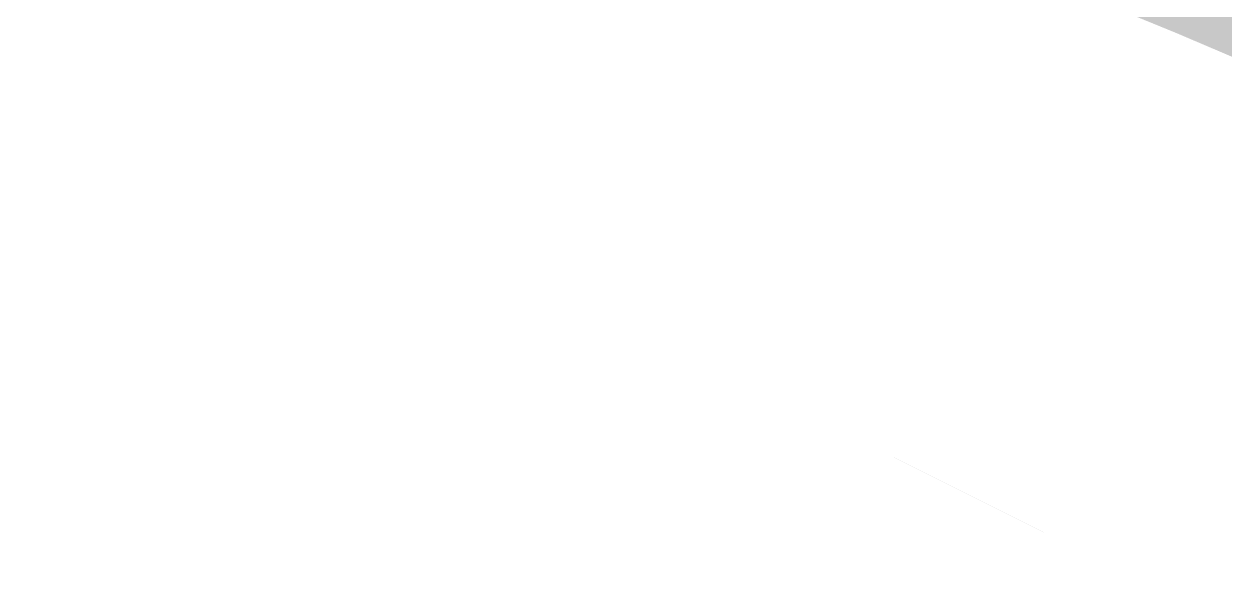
# Model space of a CAD drawing. Header units: millimetres. Extents: x 0 to 1189, y 0 to 841.
# Drawn here: x 1062.7806 to 1062.8335, y 68.16 to 68.1848 of the extents above; entities that cross this region are included whole.
import ezdxf

# ---------------------------------------------------------------- set-up
doc = ezdxf.new("R2010")
doc.units = ezdxf.units.MM

msp = doc.modelspace()

# ---------------------------------------------------------------- hatches: boundary and pattern name
at = {"true_color": 0xd6a749}
msp.add_hatch(color=7, dxfattribs=at).paths.add_polyline_path([(1064.673119, 69.105333), (1064.58577, 69.138621), (1064.486889, 69.115301), (1064.29172, 69.015384), (1063.919457, 68.835819), (1063.532007, 68.693925), (1063.13152, 68.592644), (1063.101064, 68.586716), (1063.087765, 68.584128), (1063.080223, 68.582664), (1062.825197, 68.536714), (1062.57022, 68.504343), (1062.311676, 68.48592), (1062.265559, 68.484256), (1062.24542, 68.483527), (1062.233997, 68.483108), (1062.239503, 68.467386), (1062.244936, 68.451864), (1062.250325, 68.436441), (1062.27614, 68.398185), (1062.300744, 68.377214), (1062.345226, 68.355552), (1062.488128, 68.312147), (1062.628839, 68.26429), (1062.76814, 68.210598), (1062.805657, 68.195061), (1062.822041, 68.188279), (1062.831333, 68.18444), (1063.158546, 68.045016), (1063.47363, 67.885659), (1063.775572, 67.698333), (1063.806046, 67.676619), (1063.819351, 67.66714), (1063.826893, 67.661771), (1063.84167, 67.691324), (1063.848123, 67.70423), (1063.851782, 67.711549), (1063.885336, 67.694772), (1063.918448, 67.678216), (1063.951338, 67.661771), (1063.959727, 67.686936), (1063.968005, 67.71177), (1063.976227, 67.736438), (1063.925256, 67.767708), (1063.87424, 67.7989), (1063.823185, 67.83002), (1063.800835, 67.843566), (1063.77879, 67.856936), (1063.756905, 67.870216), (1063.577937, 67.975684), (1063.396728, 68.076168), (1063.212434, 68.171995), (1063.191629, 68.182062), (1063.17109, 68.192002), (1063.150684, 68.201887), (1063.11699, 68.21877), (1063.102278, 68.226145), (1063.093937, 68.230335), (1063.044187, 68.25627), (1063.011427, 68.28553), (1062.986118, 68.334595), (1062.983147, 68.370544), (1062.987787, 68.393722), (1063.004013, 68.423996), (1063.043247, 68.448846), (1063.078382, 68.463087), (1063.139534, 68.478926), (1063.234406, 68.502763), (1063.341231, 68.53651), (1063.551571, 68.609096), (1063.690487, 68.657332), (1063.830061, 68.697841), (1063.974684, 68.722465), (1064.034167, 68.728721), (1064.088678, 68.739091), (1064.146667, 68.756215), (1064.179388, 68.772318), (1064.193674, 68.779345), (1064.201771, 68.783319), (1064.23456, 68.79917), (1064.267244, 68.815221), (1064.299784, 68.831554), (1064.299784, 68.865108), (1064.299784, 68.898219), (1064.299784, 68.93111), (1064.358172, 68.946598), (1064.41625, 68.963209), (1064.474007, 68.980888), (1064.482396, 68.997665), (1064.490674, 69.01422), (1064.498896, 69.030666), (1064.53245, 69.030666), (1064.565562, 69.030666), (1064.598452, 69.030666), (1064.598452, 69.047443), (1064.598452, 69.063998), (1064.598452, 69.080444), (1064.623618, 69.088832), (1064.648451, 69.09711)])
at = {"true_color": 0xe7be6c}
msp.add_hatch(color=7, dxfattribs=at).paths.add_polyline_path([(1062.308664, 68.458219), (1062.300276, 68.433053), (1062.291998, 68.408219), (1062.283775, 68.383552), (1062.426927, 68.336716), (1062.569171, 68.287591), (1062.71, 68.234218), (1062.750428, 68.217568), (1062.790872, 68.200973), (1062.831333, 68.18444), (1063.008153, 68.117471), (1063.180924, 68.034883), (1063.497736, 67.865885), (1063.516408, 67.855813), (1063.534825, 67.845867), (1063.553114, 67.835994), (1063.630053, 67.794364), (1063.706897, 67.752573), (1063.783636, 67.710578), (1063.798214, 67.702513), (1063.812598, 67.694559), (1063.826893, 67.68666), (1063.84167, 67.73099), (1063.848123, 67.750348), (1063.851782, 67.761327), (1063.818156, 67.777003), (1063.785006, 67.793703), (1063.752226, 67.811105), (1063.691143, 67.861661), (1063.631006, 67.901122), (1063.557793, 67.929327), (1063.539438, 67.931427), (1063.521326, 67.9335), (1063.503336, 67.93555), (1063.503336, 67.952327), (1063.503336, 67.968883), (1063.503336, 67.985328), (1063.449076, 68.00372), (1063.417696, 68.016315), (1063.382301, 68.033911), (1063.035761, 68.210038), (1062.683263, 68.351913)])
at = {"true_color": 0xffbf3f}
msp.add_hatch(color=7, dxfattribs=at).paths.add_polyline_path([(1062.781555, 68.18444), (1062.816584, 68.166925), (1062.82949, 68.160473)])

doc.saveas('drawing.dxf')
